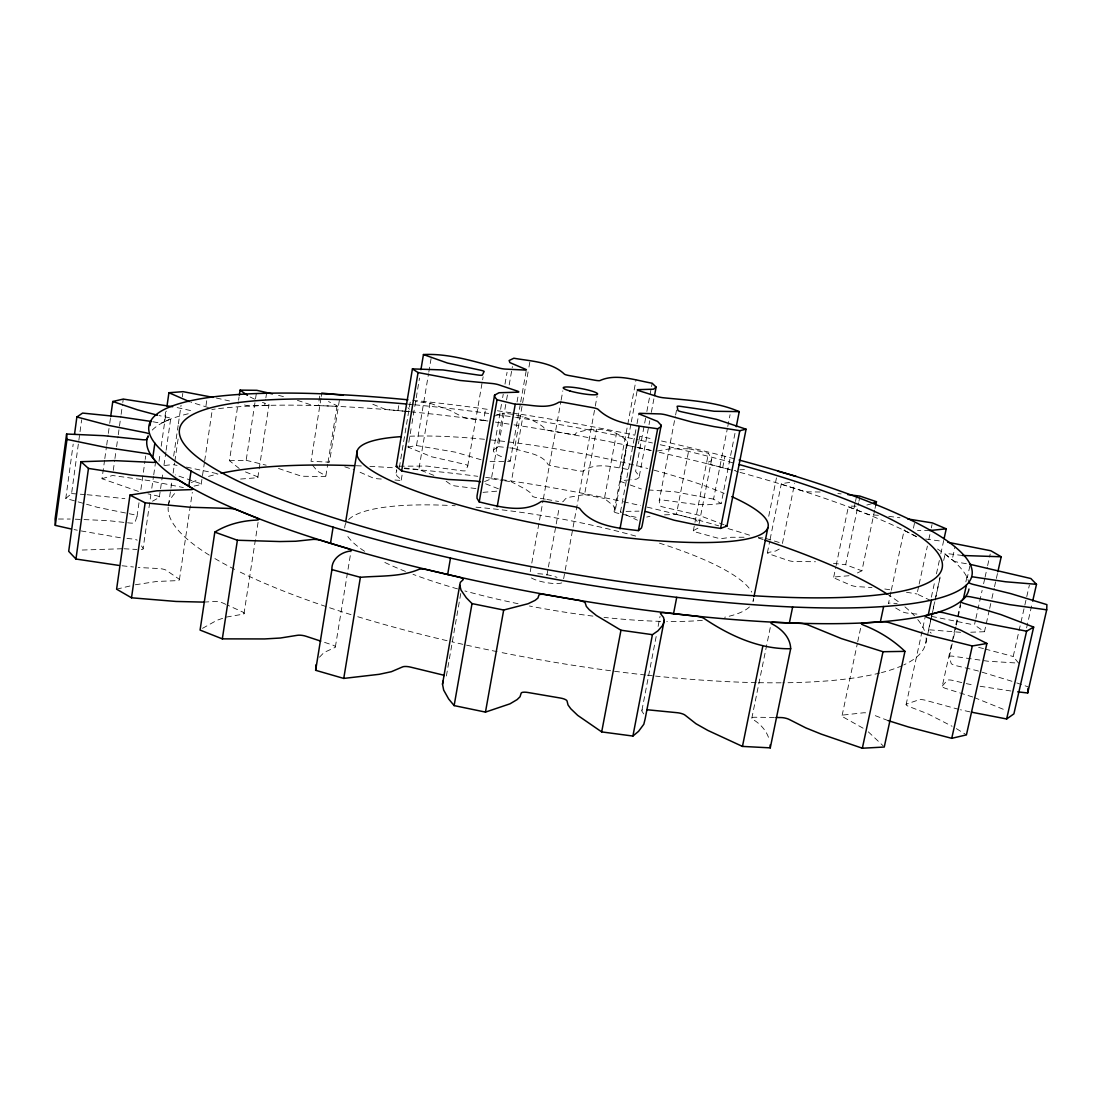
<?xml version="1.0" encoding="UTF-8"?>
<svg xmlns="http://www.w3.org/2000/svg" width="1102" height="1102" viewBox="0 0 1102 1102"><rect width="100%" height="100%" fill="white"/><g stroke="black" fill="none" stroke-linecap="round" stroke-linejoin="round"><path stroke-width="0.75" stroke-dasharray="5 3.75" d="M501.451 404.379L493.434 451.365L496.162 454.217L503.573 457.688M75.267 519.194L108.134 520.64L129.086 522.94A5.717 1.309 7.6 0 0 134.954 522.403L137.047 516.37A5.648 1.267 7.6 0 0 132.185 514.331L97.499 507.333L65.789 498.407L73.187 444.12M65.789 498.407L71.575 493.572L81.658 419.793M138.453 491.409L102.018 478.736L104.58 460.264M104.814 458.584L106.453 446.833M106.687 445.153L108.092 435.083M108.327 433.403L109.497 425M109.732 423.333L110.434 418.292M113.272 470.389L114.704 460.195M114.939 458.501L116.371 448.321M116.605 446.613L118.038 436.433M118.272 434.725L120.889 416.046M121.124 414.352L122.556 404.172M122.79 402.464L123.272 399.076M137.047 516.37L139.444 499.605M140.891 489.563L144.968 461.063M145.202 459.396L145.684 456.035M141.318 549.567A5.992 1.433 7.5 0 0 143.136 548.41L150.836 494.894M151.8 488.214L153.495 476.505M153.729 474.838L155.657 461.449M153.013 421.763L155.961 422.314A5.482 0.992 8.2 0 0 162.628 422.534L164.198 421.887L165.644 411.886M159.019 461.297L160.231 452.936M161.195 446.241L166.264 411.115M159.377 496.947L160.341 490.28M160.589 488.599L163 471.932M163.964 465.251L165.906 451.916M166.14 450.236L170.727 418.553M173.675 456.076L178.111 425.579M178.359 423.871L181.072 405.233M182.312 396.761L182.808 393.373M168.427 505.391L172.132 479.921M173.124 473.144L174.612 462.95M174.86 461.256L178.317 437.494M179.392 579.776L192.313 492.374M205.991 405.688L206.928 399.337M201.198 484.274L204.421 462.565M204.669 460.898L212.355 409.131M239.23 468.488L229.45 460.691L238.321 401.886M238.569 400.205L239.079 396.858M229.45 460.691L246.159 460.319L256.573 391.981M244.465 404.971A5 0.84 8.8 0 0 251.449 405.922L264.7 405.453L265.637 399.365M265.871 397.836L266.574 393.262M257.827 477.524L268.943 405.15M243.969 613.8L258.598 518.946M297.43 400.329L309.4 404.338A4.807 0.799 9.1 0 0 316.081 405.522L318.23 405.632L320.103 393.745M321.026 398.07L311.026 461.297L329.457 462.179L339.499 399.461M321.288 396.417L321.812 393.083M325.848 475.954L327.721 464.273M327.983 462.606L337.06 405.867M335.366 646.943L351.125 550.421M397.946 410.605L398.759 405.646M394.957 480.031L398.373 480.293A4.615 0.895 9.4 0 0 401.004 479.535L396.706 475.651L396.582 469.604M399.351 467.51L410.426 400.963M401.252 480.045L402.368 473.364M399.351 466.201L426.791 466.063L461.146 470.664A5.482 1.019 9.8 0 0 465.953 470.32L467.73 465.994A5.414 0.992 9.8 0 0 463.914 464.135L431.64 456.793L408.015 447.054L411.666 425.193M411.941 423.512L413.057 416.776M413.346 415.096L419.518 378.096M408.015 447.054L416.501 445.539L428.526 373.798M428.816 372.118L431.612 355.436M433.844 475.348L418.829 469.521L429.987 403.222L415.316 401.527M467.73 465.994L483.144 376.746M429.987 403.222L449.947 410.371L462.303 416.818A4.587 0.73 9.8 0 0 467.785 418.278L483.613 420.427L485.583 409.076M446.393 675.981L460.801 593.22M502.636 397.629L503.228 394.254M504.992 384.13L507.058 372.324M484.591 481.574L491.409 478.764L502.898 413.181C517.444 414.338 532.252 418.071 543.782 427.438L544.333 428.967A4.546 0.716 10.2 0 0 549.003 430.483L570.795 434.312A4.546 0.716 10.3 0 0 575.437 434.422L575.96 433.086C592.559 426.915 615.467 427.617 627.603 441.93L615.343 510.074L614.09 511.548A4.532 0.868 10.6 0 0 617.754 513.215L621.018 513.945M493.503 449.919L498.38 446.627L506.273 401.583M506.562 399.916L507.733 393.249M509.193 384.901L512.402 366.553M517.031 402.01L518.505 393.648M510.267 461.063L520.406 403.594M520.709 401.899L526.37 369.79M627.658 469.383C613.649 467.11 595.741 461.903 583.357 470.94A5.193 0.909 10.4 0 1 577.338 470.595L553.962 466.38A5.193 0.909 10.2 0 1 548.135 464.576C541.468 452.991 525.626 453.253 514.579 448.404L528.657 368.757M528.96 367.062L530.145 360.285M545.27 499.165L536.936 497.705A4.518 0.868 10.2 0 1 532.321 496.065L530.103 492.511L525.819 489.426L511.342 481.781L522.913 416.322M530.241 571.676L543.024 500.707M543.327 499.013L560.987 400.99M561.166 399.957L562.819 390.852M546.909 575.258L548.107 568.618M548.41 566.965L559.265 507.223M563.632 578.729L594.97 407.809M595.273 406.115L597.132 395.962M562.543 501.768A4.518 0.868 10.3 0 0 563.232 501.451L565.574 498.696L569.927 497.112L584.57 494.564L596.581 429.27M615.343 510.074L613.359 505.722L604.419 498.49L616.555 433.169M619.723 467.372L636.13 379.446M614.09 511.548L626.639 444.437L627.837 443.238M620.288 480.913L631.005 423.581M631.322 421.887L637.314 389.846M620.467 511.989L636.708 425.344M637.025 423.678L638.898 413.677M651.048 450.456A417.727 81.08 10.3 0 0 637.7 447.55L638.912 441.089M639.215 439.478L639.821 436.254A418.25 78.435 10.3 0 1 653.183 439.147M645.607 418.154L635.592 471.394L639.298 476.243L638.967 477.634L636.653 479.122L630.785 479.797M646.86 411.501L651.241 388.207M651.558 386.554L652.177 383.22M639.298 476.243L649.767 420.73M651.351 412.327L653.885 398.869M724.055 524.772L698.089 514.992L664.231 507.292A5.482 1.006 10.8 0 1 659.767 505.281L659.272 500.556L675.278 416.68M675.609 414.999L676.89 408.291M664.547 514.841L676.394 514.455L689.053 448.748L708.434 453.321L711.727 458.928L699.026 524.084M641.956 710.156L656.503 634.766M658.114 626.391L660.057 616.335M693.296 530.93L708.434 453.321M734.965 433.362L721.163 503.559L713.545 499.137L727.43 428.182M727.761 426.488L730.075 414.669M722.692 467.73L724.923 456.297M768.728 516.287L776.455 477.882M753.699 598.097L753.024 601.444A207.548 45.719 10.3 0 0 753.465 598.469M767.391 552.818L769.761 541.041M770.105 539.346L781.318 483.778M782.42 543.465L794.68 483.062M751.826 718.201L771.18 623.029M833.704 577.131L835.771 567.241M836.115 565.588L848.471 506.245M878.39 515.295L872.536 514.951A4.931 0.826 11.7 0 1 865.704 513.491L853.926 508.931L855.18 502.953M855.483 501.451L856.419 496.974M874.685 510.143L861.902 570.795L845.675 564.72L858.623 502.815M858.968 501.148L860.015 496.12M875.029 508.463L875.746 505.102M842.121 715.432L857.37 643.444M857.714 641.763L861.626 623.346M890.953 591.884L888.46 603.565A5.055 1.033 12.3 0 1 890.733 603.097L897.124 603.497M891.311 590.217L904.163 530.158M913.42 528.189L914.756 521.976M930.625 600.507L917.029 593.992L918.806 585.727M919.164 584.074L927.388 546.069M928.821 539.457L930.97 529.539M931.328 527.886L932.044 524.58M906.106 704.619L925.377 616.087M931.355 597.174L934.978 580.506M936.438 573.839L939.345 560.505M940.791 553.838L943.698 540.503M928.476 630.165L931.011 618.539M931.383 616.886L935.364 598.62M935.722 596.953L940.061 577.035M943.684 560.436L945.13 553.796M925.721 643.513L927.168 636.818M927.54 635.151L930.46 621.776M930.818 620.109L934.827 601.72M935.199 600.039L940.295 576.635M966.344 563.687L959.649 562.585A5.4 0.964 12.3 0 1 953.161 560.519L952.169 559.816L955.021 546.826M972.818 697.015L946.659 688.736A5.909 1.391 13.1 0 1 942.306 686.064L955.489 626.335M955.847 624.669L960.972 601.444M1011.967 681.298L977.061 670.65L956.784 665.842A5.634 1.267 13 0 1 951.15 663.349L949.332 656.737L953.01 640.097M953.382 638.43L955.944 626.776M956.316 625.11L960.724 605.15M965.862 581.842L966.964 576.856A5.606 1.033 12.5 0 1 969.099 576.332M969.898 565.918L967.253 577.889L966.964 576.856M989.307 610.067L984.472 631.721L974.443 624.972L975.532 620.027M975.904 618.374L982.13 590.341M983.604 583.757L984.706 578.812M985.064 577.159L987.268 567.268M987.626 565.615L990.202 554.072M989.679 608.4L991.538 600.08M991.91 598.414L994.142 588.413M994.514 586.746L996.001 580.079M996.373 578.426L997.489 573.426M949.332 656.737A5.565 1.24 12.9 0 1 954.098 656.379L987.778 661.2L1018.592 663.142L1013.206 656.489L1029.364 585.162M1026.596 627.92L1032.312 602.766M711.727 458.928L711.024 460.939L706.726 462.785A4.615 0.744 10.9 0 0 709.357 464.259L729.731 469.548M396.031 472.978L396.858 470.761M942.306 686.064L947.183 680.389A5.841 1.364 13.1 0 1 953.547 680.581L964.594 683.281M319.456 657.205L324.029 652.48L334.429 647.728A6.598 1.818 8.7 0 0 332.225 644.89L322.404 641.667M697.924 528.161L693.557 530.517A4.587 0.882 11.1 0 0 696.12 532.17L716.314 537.748A4.615 0.895 11.2 0 0 722.361 538.479L731.039 537.28L746.109 537.239M202.52 628.333L216.874 620.316L223.21 618.153M861.902 570.795L855.345 573.935M152.503 501.217L159.129 497.512A5.372 1.157 7.8 0 0 155.974 495.597L147.944 493.848M779.252 549.072L775.822 550.959L768.122 552.501A4.697 0.923 11.5 0 0 769.471 554.072L787.847 560.339A4.739 0.937 11.6 0 0 794.363 561.455L815.466 561.758M164.198 421.887L170.493 419.022A5.414 0.964 8.3 0 0 167.297 417.314L159.198 415.592M657.191 451.035L669.355 448.913L689.053 448.748M493.806 416.336L502.898 413.181M102.018 478.736L112.556 475.485L148.563 480.541L180.769 487.029A5.193 1.088 8.1 0 0 183.359 487.511M866.819 505.074L871.599 503.738M116.605 589.184L133.7 585.093M646.736 517.058L649.973 516.273M226.378 617.079L242.192 614.324A6.447 1.708 8 0 0 242.578 611.941L227.398 605.067M789.679 482.456L782.034 483.53A4.725 0.771 11.3 0 0 783.439 484.894L802.036 490.721A4.766 0.785 11.4 0 0 808.592 491.85L820.287 492.015M194.062 486.106L200.385 484.687A5.124 1.061 8.2 0 0 198.897 482.993L175.287 474.907M849.022 575.726L834.944 576.938A4.849 0.978 11.9 0 0 834.93 578.343L850.661 585.134A4.904 0.992 12 0 0 857.439 586.636L871.985 587.504M135.339 584.776L156.663 581.47L176.017 580.685A6.24 1.57 7.6 0 0 178.731 578.881L166.443 570.409A6.185 1.543 7.6 0 0 158.523 568.536L138.205 567.475M721.163 503.559L707.36 504.771L696.065 504.496L663.418 500.129A5.414 0.992 10.8 0 0 659.272 500.556M164.584 465.526L172.435 464.562L177.091 465.402M629.187 479.935L621.184 480.624A5.234 0.923 10.6 0 0 622.506 482.166L628.636 484.398M482.993 492.36L497.167 491.134M203.815 602.119L213.981 601.513A6.405 1.681 7.9 0 1 222.838 603.001L225.869 604.378M82.223 550.036L122.405 548.727M984.472 631.721L970.339 632.245M264.7 405.453L267.676 405.329A4.945 0.826 8.9 0 0 267.676 404.145L262.441 402.409M739.8 469.783L744.442 469.604M626.074 511.369L638.995 511.149M929.592 530.572L917.511 530.599M58.461 519.014L70.225 519.042M490.087 461.352L507.802 461.476A5.234 0.923 10 0 0 509.496 460.471L505.06 458.377M774.403 717.485L754.98 717.237A6.557 1.791 12.2 0 0 752.721 719.289C760.711 724.042 767.336 731.452 769.471 740.668M856.089 506.217L849.697 506.107A4.89 0.813 11.6 0 0 849.738 507.292L853.926 508.931M124.016 548.768L136.951 549.457M318.23 405.632L334.912 406.225A4.766 0.785 9.2 0 0 336.303 405.357L328.479 401.541M960.613 632.314L931.81 630A5.29 1.13 12.7 0 0 928.697 630.812L931.204 633.154M648.238 489.935L674.658 491.754L713.545 499.137M758.328 537.68L762.846 537.928M71.575 493.572L85.557 494.591M381.292 479.039L377.876 478.791A4.642 0.909 9.3 0 1 371.76 477.4L357.103 470.953M403.015 411.06L389.24 409.806A4.67 0.758 9.5 0 1 383.069 408.443L371.236 403.607M404.709 411.211L409.792 411.68M87.113 494.702L124.87 498.655M962.528 555.491L948.464 553.755A5.331 0.95 12.3 0 0 945.378 554.347L952.169 559.816M916.905 614.09L908.144 613.194A5.111 1.061 12.4 0 1 901.381 611.321L894.631 607.395M126.95 538.437L131.841 538.933A5.923 1.405 7.5 0 1 137.227 540.145M404.227 468.019L418.829 469.521M837.864 493.544L841.157 493.903M498.38 446.627L508.105 447.688M509.716 447.867L514.579 448.404M122.06 565.767L133.452 566.993M833.456 563.329L845.675 564.72M925.666 539.043L941.37 541.151M475.912 488.572L456.132 486.078A4.56 0.882 9.7 0 1 450.704 484.536L445.236 480.568M888.735 516.328L899.976 517.761M416.501 445.539L455.553 452.206L481.188 459.782M483.613 420.427L487.883 421.005M120.421 537.776L78.917 530.544M1010.961 691.009L979.347 686.147M884.782 589.005L893.254 590.245M491.409 478.764L503.035 480.527M504.702 480.775L511.342 481.781M906.436 592.229L917.029 593.992M931.589 616.39L974.443 624.972M546.936 499.454L558.604 501.493M584.57 494.564L604.419 498.49M177.146 407.588L191.941 410.839M74.068 529.566L77.305 530.214M186.403 467.083L216.929 473.571M966.247 683.612L974.485 685.292M970.022 711.878L960.434 709.757M636.226 447.233L630.344 445.952A4.56 0.73 10.6 0 1 626.639 444.437M637.7 447.55L651.764 450.58M216.336 398.029L229.505 400.949M622.658 514.317L639.008 517.968M246.159 460.319L266.202 465.196M958.864 709.385L926.713 700.624A6.102 1.501 13.1 0 0 918.985 699.784L906.794 703.971A6.171 1.529 13.1 0 0 909.343 706.658L928.036 713.917L952.087 726.273M278.558 395.398L284.688 396.885M676.394 514.455L695.624 519.207L697.594 522.031M978.631 647.37L983.535 648.61M985.174 649.037L1013.206 656.489M208.374 407.547L190.784 402.134M278.489 468.46L298.27 475.127A4.78 0.95 8.9 0 0 304.91 476.298L323.699 476.463A4.739 0.937 9 0 0 325.118 475.375L317.417 471.133L311.522 463.97M766 538.506L780.781 542.969M344.788 466.821L354.114 469.838M1016.815 682.937L1028.111 686.849M888.129 720.598L871.806 714.344M630.165 484.949L639.353 488.296A5.29 0.937 10.7 0 0 641.433 488.985M974.292 697.538L1006.691 710.666M485.596 483.806L499.33 489.15M245.47 471.918L256.587 476.381A4.918 0.992 8.5 0 1 256.546 477.786L240.332 479.067A4.973 1.006 8.4 0 1 238.225 479.067M625.812 514.758L637.466 520.213M250.085 396.982L255.154 399.447M916.037 536.412L904.962 530.751A5.097 0.868 12 0 1 904.701 529.814M956.384 728.629L966.426 734.882M863.1 728.202L843.925 717.457A6.392 1.667 12.8 0 1 843.636 714.978L863.141 712.829A6.336 1.639 12.9 0 1 865.676 712.842M868.307 731.838L883.101 745.778M408.002 407.726L409.407 409.241M643.692 713.903L641.874 711.121A6.667 1.873 11.3 0 1 643.72 709.633M141.538 545.931L143.136 548.41M561.745 582.889A17.177 3.926 10.3 0 1 545.71 582.503A17.177 3.926 10.3 0 1 530.406 577.255M537.762 573.701A17.177 3.926 10.3 0 1 556.992 577.352M735.805 470.347A4.642 0.744 11 0 1 734.276 470.361M152.241 430.097A417.727 81.08 10.3 0 1 191.431 413.043M211.818 409.489A417.727 81.08 10.3 0 1 215.193 409.035M218.623 408.622A417.727 81.08 10.3 0 1 486.974 420.895M495.404 422.094A417.727 81.08 10.3 0 1 512.32 424.601M514.014 424.849A417.727 81.08 10.3 0 1 634.353 446.833M659.354 452.316A417.727 81.08 10.3 0 1 738.423 471.932M739.979 472.359A417.727 81.08 10.3 0 1 916.699 536.798M937.54 549.016A417.727 81.08 10.3 0 1 968.727 582.173M926.121 637.81A384.929 85.777 10.3 0 1 903.736 664.933M902.207 665.636A384.929 85.777 10.3 0 1 881.462 672.619M879.837 673.019A384.929 85.777 10.3 0 1 782.833 682.785M781.098 682.799A384.929 85.777 10.3 0 1 757.818 682.661M756.206 682.634A384.929 85.777 10.3 0 1 655.566 676.091M652.232 675.733A384.929 85.777 10.3 0 1 647.218 675.195M645.552 675.016A384.929 85.777 10.3 0 1 612.23 670.966M610.604 670.746A384.929 85.777 10.3 0 1 498.765 651.985M497.126 651.654A384.929 85.777 10.3 0 1 451.834 641.805M447.068 640.689A384.929 85.777 10.3 0 1 357.323 616.583M351.028 614.654A384.929 85.777 10.3 0 1 237.853 570.946M234.657 569.348A384.929 85.777 10.3 0 1 213.058 557.46M209.242 555.119A384.929 85.777 10.3 0 1 168.179 507.085M168.331 505.653A384.929 85.777 10.3 0 1 176.775 491.561M191.362 482.538A384.929 85.777 10.3 0 1 198.649 479.577M208.54 476.395A384.929 85.777 10.3 0 1 217.962 473.984M356.318 465.747A384.929 85.777 10.3 0 1 363.068 466.036M369.886 466.353A384.929 85.777 10.3 0 1 394.502 467.868M404.214 468.598A384.929 85.777 10.3 0 1 477.758 476.312M485.638 477.359A384.929 85.777 10.3 0 1 498.283 479.108M501.451 479.563A384.929 85.777 10.3 0 1 621.914 501.41M623.484 501.754A384.929 85.777 10.3 0 1 640.606 505.611M647.177 507.14A384.929 85.777 10.3 0 1 718.697 525.819M728.036 528.561A384.929 85.777 10.3 0 1 751.991 535.944M758.465 538.038A384.929 85.777 10.3 0 1 763.287 539.622M886.89 593.882A384.929 85.777 10.3 0 1 900.279 603.152M904.935 606.858A384.929 85.777 10.3 0 1 914.508 615.811M917.787 619.6A384.929 85.777 10.3 0 1 924.344 630.399M749.443 606.927A207.548 45.719 10.3 0 1 724.606 617.272M702.36 620.357A207.548 45.719 10.3 0 1 666.751 621.459M660.745 621.349A207.548 45.719 10.3 0 1 604.02 617.382M592.931 616.101A207.548 45.719 10.3 0 1 529.415 605.99M518.036 603.703A207.548 45.719 10.3 0 1 464.92 590.961M457.564 588.895A207.548 45.719 10.3 0 1 412.988 574.307M405.467 571.415A207.548 45.719 10.3 0 1 381.733 560.932M364.638 551.317A207.548 45.719 10.3 0 1 346.538 534.374M344.733 527.899A207.548 45.719 10.3 0 1 346.496 522.128M348.659 519.524A207.548 45.719 10.3 0 1 450.566 505.487M452.109 505.57A207.548 45.719 10.3 0 1 455.222 505.735M475.995 507.195A207.548 45.719 10.3 0 1 638.03 536.729M659.437 543.148A207.548 45.719 10.3 0 1 751.743 592.146M409.655 436.227A208.967 38.625 10.3 0 1 484.494 439.285M491.037 439.946A208.967 38.625 10.3 0 1 647.618 468.474M653.968 470.155A208.967 38.625 10.3 0 1 724.207 493.365M621.445 512.705A5.662 1.088 10.7 0 1 620.991 511.521M412.74 400.288A418.25 78.435 10.3 0 1 490.638 409.779M497.388 410.757A418.25 78.435 10.3 0 1 510.929 412.768M512.623 413.016A418.25 78.435 10.3 0 1 634.793 435.18M661.503 440.993A418.25 78.435 10.3 0 1 735.984 459.203M408.346 404.2A387.615 72.498 10.3 0 1 413.236 404.654M414.862 404.806A387.615 72.498 10.3 0 1 488.682 413.457M496.589 414.572A387.615 72.498 10.3 0 1 514.069 417.135M515.653 417.382A387.615 72.498 10.3 0 1 638.361 439.891M639.931 440.221A387.615 72.498 10.3 0 1 652.467 442.976M660.25 444.726A387.615 72.498 10.3 0 1 732.761 462.785"/><path stroke-width="1.5" d="M1017.656 691.836L1027.684 692.993L1046.707 609.819L1046.9 604.64L1010.892 593.661L974.733 584.776A5.675 1.061 12.5 0 1 969.002 582.49M1027.684 692.993L1028.001 688.392M444.313 675.554A6.681 1.887 9.6 0 0 441.337 674.603L410.812 667.178A6.667 1.873 9.3 0 0 402.34 667.013L391.389 671.697L379.198 674.314L343.755 678.419L315.64 670.305L331.922 569.596C331.344 559.43 340.849 552.198 350.202 551.069A6.667 1.529 9 0 0 347.915 548.603L321.412 540.531A6.626 1.515 8.8 0 0 312.252 539.498L295.708 541.247L279.867 541.55L237.385 540.242L214.807 532.128L200.082 630.068L222.328 638.871L264.618 638.94L280.418 638.017L296.961 635.372A6.571 1.791 8.5 0 1 306.053 636.281L320.778 641.13M315.64 670.305L316.164 664.602M148.095 436.309L146.828 439.271A5.758 1.088 8 0 1 140.96 439.546L103.74 435.689L66.616 434.023L55.1 519.001L55.307 525.378L70.831 528.905M55.307 525.378L66.974 439.395L66.616 434.023M74.578 433.94L76.878 416.983L82.581 413.085L120.297 416.887L151.539 421.501M66.974 439.395L105.475 447.371L144.1 453.129A5.965 1.171 8 0 1 150.698 455.03L155.657 461.449A6.033 1.212 8 0 1 151.112 462.303L114.691 460.636L80.983 461.697L68.696 551.331L75.955 559.031L118.809 565.409M75.955 559.031L88.463 468.419L80.983 461.697M110.668 416.611L112.776 401.5L123.272 399.076L172.642 406.721M88.463 468.419L131.634 475.086L171.581 478.915A6.226 1.295 8 0 1 179.585 480.72L192.12 488.241A6.295 1.322 8.1 0 1 189.448 489.687L156.883 490.803L129.967 495.101L116.605 589.184L131.51 597.794L176.086 601.458L203.815 602.119M150.037 425.606L150.698 420.992M131.51 597.794L145.147 502.815L129.967 495.101M152.779 457.729L154.859 443.197M166.994 406.101L168.923 392.725L183.056 391.665L213.127 397.395M188.8 486.23L191.045 471.022M239.327 395.177L240.084 390.136L256.821 390.315L272.428 393.896M222.328 638.871L237.385 540.242M330.504 543.3L333.107 527.142M345.725 521.563L357.186 450.925M343.755 678.419L360.382 577.31C379.859 575.657 400.605 577.09 418.912 569.39A6.736 1.584 9.5 0 1 427.424 569.775L458.28 576.966A6.75 1.598 9.7 0 1 463.143 579.707L460.333 582.352L459.727 585.107L442.508 684.19L443.665 690.1L448.652 698.971L454.134 705.597L485.472 712.099L509.978 703.834L517.113 699.605L520.034 696.767L521.15 693.172A6.708 1.901 10.3 0 1 528.12 692.524L560.147 697.993A6.708 1.901 10.6 0 1 567.048 701.01L568.026 704.963L570.808 708.779L577.723 715.391L601.692 731.907L632.906 736.053L638.554 731.342L643.816 724.262L645.166 718.793L664.203 620.398L663.514 617.423L660.649 613.8A6.736 1.584 11.1 0 1 665.429 612.74L695.982 616.17A6.708 1.557 11.3 0 1 704.426 618.704C729.799 635.744 759.581 649.395 790.671 648.72L770.27 747.859L742.459 746.412L707.842 730.419L695.968 723.725L685.375 715.391A6.653 1.86 11.6 0 0 677.027 712.691L646.681 709.702M480.486 481.877A5.62 1.061 9.8 0 0 474.962 480.968L448.101 479.439L427.3 476.298L401.665 470.912L396.224 466.477L412.423 368.908L443.018 369.941L477.621 374.969A5.538 0.771 9.9 0 0 482.414 374.928L484.012 371.691A5.469 0.744 9.9 0 0 480.114 370.107L447.508 363.054L423.443 354.555L420.923 369.693M401.665 470.912L418.057 372.545L412.423 368.908M447.66 574.486L450.484 558.053M418.057 372.545L460.016 380.465L491.878 383.482A5.662 0.813 10 0 1 499.537 385.08L516.631 390.838A5.717 0.826 10 0 1 517.692 392.188L499.013 392.739L494.578 395.15L477.014 496.065L477.042 498.338L479.218 501.933C498.297 506.438 523.56 513.959 541.013 501.617A5.717 1.102 10.2 0 1 547.722 501.933L573.371 506.548A5.717 1.102 10.4 0 1 579.817 508.614C592.504 526.095 618.539 528.257 638.389 530.627L641.447 527.982L642.108 525.833L661.172 425.248L657.563 421.391L639.904 414.269A5.717 0.826 10.6 0 1 641.254 413.36L659.01 413.897A5.662 0.813 10.6 0 1 666.71 415.082L692.993 422.341L713.807 426.57L739.8 430.689L746.082 429.201L726.948 526.122L720.556 528.423L694.742 524.538L674.148 520.213L648.251 512.223A5.62 1.061 10.8 0 0 645.552 511.548M479.218 501.933L497.03 399.764L494.702 396.899L494.578 395.15M454.134 705.597L472.014 603.593L466.325 597.807L461.063 590.162L459.727 585.107M497.195 506.741L515.24 404.241C529.456 403.787 545.889 410.261 558.893 402.23A5.772 0.84 10.2 0 1 565.629 402.767L591.512 407.437A5.772 0.84 10.4 0 1 598.055 409.31C613.222 424.229 637.645 425.703 657.674 428.774L660.621 426.873L661.172 425.248M485.472 712.099L503.683 610.026L528.037 603.744L535.09 600.37L537.928 598.055L538.933 595.039A6.764 1.598 10.3 0 1 545.931 594.694L578.233 600.273A6.764 1.598 10.5 0 1 585.245 603.028L586.347 606.417L589.253 609.723L596.402 615.522L620.963 630.22L652.425 634.669L657.963 630.84L663.005 624.986L664.203 620.398M619.985 528.891L639.174 426.626M654.533 395.508L656.117 387.091L652.177 383.22C635.647 380.342 616.032 373.179 599.929 380.576A5.234 0.689 10.3 0 1 593.882 380.038L570.313 375.782A5.234 0.689 10.3 0 1 564.417 374.157C551.468 361.732 530.668 361.236 513.863 358.219L509.124 360.519L509.895 362.613L525.585 369.294A5.29 0.703 10.1 0 1 523.932 369.997L506.204 369.129A5.331 0.716 10 0 1 498.82 367.972C474.315 361.608 448.955 353.232 423.443 354.555M638.389 530.627L657.674 428.774M601.692 731.907L620.963 630.22M632.906 736.053L652.425 634.669M673.556 613.635L676.724 597.325M736.274 426.681L739.235 411.638C715.804 401.527 689.205 400.384 664.038 397.836A5.331 0.716 10.6 0 1 656.709 396.334L639.587 390.907A5.276 0.703 10.5 0 1 638.196 389.653L653.596 389.185L656.117 387.091M720.556 528.423L739.8 430.689M754.03 596.416L767.887 527.596M742.459 746.412L762.708 646.667M790.671 648.72C790.451 637.521 781.511 628.815 772.103 623.98A6.626 1.501 11.8 0 1 774.307 622.313L789.376 622.919L792.641 606.995M875.746 505.102L876.462 501.727L860.015 496.12L847.755 494.591M442.508 684.19L443.211 680.898M776.028 717.498L780.877 717.567A6.529 1.763 12.4 0 1 789.79 719.744L805.837 727.899L821.21 734.111L862.343 748.23L884.245 747.032L904.949 651.365C893.088 639.931 878.831 631.102 863.5 625.11A6.447 1.405 12.3 0 1 863.128 623.002L880.374 621.859L883.639 606.513M862.343 748.23L883.019 651.723L904.949 651.365M944.056 538.823L946.232 528.822L932.402 522.927L907.772 518.946M888.129 720.598L908.53 727.003L951.742 738.326L966.426 734.882L986.896 643.472L960.531 630.082L928.683 617.891A6.226 1.281 12.6 0 1 926.024 615.55L928.242 614.93L931.466 600.08M963.327 599.102L966.454 584.955M951.742 738.326L972.295 645.965L986.896 643.472M997.861 571.759L1001.208 556.772L990.932 550.78L947.761 542.253M1032.684 601.086L1036.5 584.322L1030.866 578.536L969.691 564.238M971.647 712.209L1006.636 718.972L1026.596 631.184L1033.662 627.079L1000.878 614.585L965.435 603.827A5.951 1.171 12.6 0 1 960.972 601.444L965.655 596.788A5.882 1.143 12.6 0 1 972.019 597.132L1009.501 604.612L1046.707 609.819M1033.662 627.079L1013.895 713.876L1006.636 718.972M214.807 532.128C227.315 524.318 242.068 520.695 256.711 520.075A6.502 1.433 8.4 0 0 257.041 518.064L236.999 509.937A6.46 1.405 8.3 0 0 228.073 508.408L190.012 507.237L145.147 502.815M873.197 503.297L876.462 501.727M928.242 614.93L938.091 612.368A6.157 1.254 12.6 0 1 945.874 613.304L984.747 623.112L1026.596 631.184M946.232 528.822L929.592 530.572M396.224 466.477L397.712 466.311M739.235 411.638L714.165 411.253L681.325 406.473A5.455 0.744 10.7 0 0 677.207 406.61L677.909 410.261A5.524 0.771 10.7 0 0 682.469 411.996L716.686 419.394L746.082 429.201M880.374 621.859L882.606 621.762A6.392 1.377 12.4 0 1 891.339 623.305L928.587 635.11L972.295 645.965M1001.208 556.772L962.528 555.491M789.376 622.919L800.3 623.346A6.584 1.488 12 0 1 809.309 625.454L841.294 638.554L883.019 651.723M1036.5 584.322L1005.603 581.773L971.716 576.69M321.812 393.083L343.383 395.219M472.014 603.593L503.683 610.026M497.03 399.764L515.24 404.241M157.572 415.247L137.488 409.834L112.776 401.5M331.922 569.596L360.382 577.31M76.878 416.983L108.905 425.455L143.88 432.383A5.689 1.061 8.1 0 1 148.371 433.651M777.792 471.201L796.043 476.339M189.241 401.583L168.923 392.725M725.571 525.461L726.948 526.122M247.44 395.342L240.084 390.136M770.119 744.966L770.27 747.859M968.975 589.019A417.727 81.08 10.3 0 1 544.278 594.336A417.727 81.08 10.3 0 1 146.938 439.96M147.213 438.637A417.727 81.08 10.3 0 1 148.109 436.061M221.075 473.295A384.929 85.777 10.3 0 1 354.637 465.691M764.884 540.159A384.929 85.777 10.3 0 1 886.89 593.882M731.742 496.63A208.967 38.625 10.3 0 1 695.541 542.528A208.967 38.625 10.3 0 1 419.407 492.374A208.967 38.625 10.3 0 1 401.445 436.626M739.043 464.507A387.615 72.498 10.3 0 1 850.537 597.091A387.615 72.498 10.3 0 1 254.548 488.668A387.615 72.498 10.3 0 1 406.734 404.048M739.125 460.044A418.25 78.435 10.3 0 1 876.421 606.968A418.25 78.435 10.3 0 1 227.081 488.902A418.25 78.435 10.3 0 1 407.892 399.806M569.803 390.935A17.48 2.424 10.3 0 0 597.449 394.268A17.48 2.424 10.3 0 0 573.99 387.463A17.48 2.424 10.3 0 0 569.803 390.935"/></g></svg>
